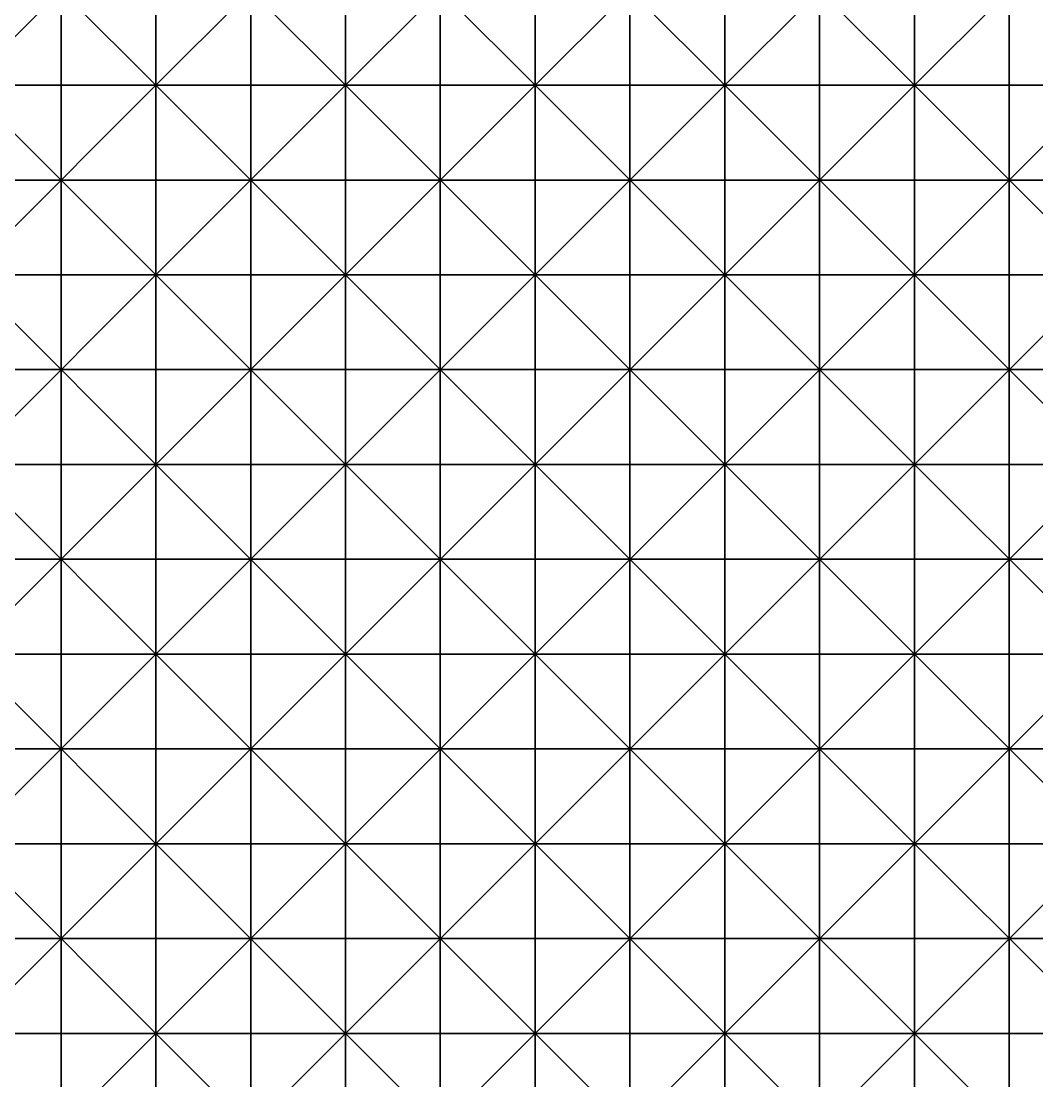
# Model space of a CAD drawing. Header units: millimetres. Extents: x 0 to 945, y 0 to 322.
# Drawn here: x 837.4 to 891, y 159.2 to 215 of the extents above; entities that cross this region are included whole.
import ezdxf

# ---------------------------------------------------------------- set-up
doc = ezdxf.new("R2010")
doc.units = ezdxf.units.MM

msp = doc.modelspace()

# ---------------------------------------------------------------- linework, layer by layer
for p, q in [((834.545, 221.656), (844.545, 211.656)), ((844.545, 221.656), (834.545, 211.656)), ((834.545, 221.656), (844.545, 211.656)), ((844.545, 221.656), (834.545, 211.656)), ((844.545, 221.656), (854.545, 211.656)), ((854.545, 221.656), (844.545, 211.656)), ((844.545, 221.656), (854.545, 211.656)), ((854.545, 221.656), (844.545, 211.656)), ((854.545, 221.656), (864.545, 211.656)), ((864.545, 221.656), (854.545, 211.656)), ((854.545, 221.656), (864.545, 211.656)), ((864.545, 221.656), (854.545, 211.656)), ((864.545, 221.656), (874.545, 211.656)), ((874.545, 221.656), (864.545, 211.656)), ((864.545, 221.656), (874.545, 211.656)), ((874.545, 221.656), (864.545, 211.656)), ((874.545, 221.656), (884.545, 211.656)), ((884.545, 221.656), (874.545, 211.656)), ((874.545, 221.656), (884.545, 211.656)), ((884.545, 221.656), (874.545, 211.656)), ((894.545, 221.656), (884.545, 211.656)), ((894.545, 221.656), (884.545, 211.656)), ((839.545, 216.656), (839.545, 211.656)), ((839.545, 211.656), (839.545, 216.656)), ((839.545, 216.656), (839.545, 211.656)), ((839.545, 211.656), (839.545, 216.656)), ((844.545, 211.656), (844.545, 216.656)), ((844.545, 211.656), (844.545, 216.656)), ((844.545, 216.656), (844.545, 211.656)), ((844.545, 216.656), (844.545, 211.656)), ((849.545, 216.656), (849.545, 211.656)), ((849.545, 211.656), (849.545, 216.656)), ((849.545, 216.656), (849.545, 211.656)), ((849.545, 211.656), (849.545, 216.656)), ((854.545, 211.656), (854.545, 216.656)), ((854.545, 211.656), (854.545, 216.656)), ((854.545, 216.656), (854.545, 211.656)), ((854.545, 216.656), (854.545, 211.656)), ((859.545, 216.656), (859.545, 211.656)), ((859.545, 211.656), (859.545, 216.656)), ((859.545, 216.656), (859.545, 211.656)), ((859.545, 211.656), (859.545, 216.656)), ((864.545, 211.656), (864.545, 216.656)), ((864.545, 211.656), (864.545, 216.656)), ((864.545, 216.656), (864.545, 211.656)), ((864.545, 216.656), (864.545, 211.656)), ((869.545, 216.656), (869.545, 211.656)), ((869.545, 211.656), (869.545, 216.656)), ((869.545, 216.656), (869.545, 211.656)), ((869.545, 211.656), (869.545, 216.656)), ((874.545, 211.656), (874.545, 216.656)), ((874.545, 211.656), (874.545, 216.656)), ((874.545, 216.656), (874.545, 211.656)), ((874.545, 216.656), (874.545, 211.656)), ((879.545, 216.656), (879.545, 211.656)), ((879.545, 211.656), (879.545, 216.656)), ((879.545, 216.656), (879.545, 211.656)), ((879.545, 211.656), (879.545, 216.656)), ((884.545, 211.656), (884.545, 216.656)), ((884.545, 211.656), (884.545, 216.656)), ((884.545, 216.656), (884.545, 211.656)), ((884.545, 216.656), (884.545, 211.656)), ((889.545, 216.656), (889.545, 211.656)), ((889.545, 211.656), (889.545, 216.656)), ((889.545, 216.656), (889.545, 211.656)), ((889.545, 211.656), (889.545, 216.656)), ((839.545, 211.656), (834.545, 211.656)), ((834.545, 211.656), (844.545, 201.656)), ((844.545, 211.656), (834.545, 201.656)), ((834.545, 211.656), (839.545, 211.656)), ((839.545, 211.656), (834.545, 211.656)), ((834.545, 211.656), (844.545, 201.656)), ((844.545, 211.656), (834.545, 201.656)), ((834.545, 211.656), (839.545, 211.656)), ((844.545, 211.656), (839.545, 211.656)), ((839.545, 211.656), (839.545, 206.656)), ((839.545, 206.656), (839.545, 211.656)), ((839.545, 211.656), (844.545, 211.656)), ((844.545, 211.656), (839.545, 211.656)), ((839.545, 211.656), (839.545, 206.656)), ((839.545, 206.656), (839.545, 211.656)), ((839.545, 211.656), (844.545, 211.656)), ((844.545, 206.656), (844.545, 211.656)), ((844.545, 206.656), (844.545, 211.656)), ((849.545, 211.656), (844.545, 211.656)), ((844.545, 211.656), (844.545, 206.656)), ((844.545, 211.656), (854.545, 201.656)), ((854.545, 211.656), (844.545, 201.656)), ((844.545, 211.656), (849.545, 211.656)), ((849.545, 211.656), (844.545, 211.656)), ((844.545, 211.656), (844.545, 206.656)), ((844.545, 211.656), (854.545, 201.656)), ((854.545, 211.656), (844.545, 201.656)), ((844.545, 211.656), (849.545, 211.656)), ((854.545, 211.656), (849.545, 211.656)), ((849.545, 211.656), (849.545, 206.656)), ((849.545, 206.656), (849.545, 211.656)), ((849.545, 211.656), (854.545, 211.656)), ((854.545, 211.656), (849.545, 211.656)), ((849.545, 211.656), (849.545, 206.656)), ((849.545, 206.656), (849.545, 211.656)), ((849.545, 211.656), (854.545, 211.656)), ((854.545, 206.656), (854.545, 211.656)), ((854.545, 206.656), (854.545, 211.656)), ((859.545, 211.656), (854.545, 211.656)), ((854.545, 211.656), (854.545, 206.656)), ((854.545, 211.656), (864.545, 201.656)), ((864.545, 211.656), (854.545, 201.656)), ((854.545, 211.656), (859.545, 211.656)), ((859.545, 211.656), (854.545, 211.656)), ((854.545, 211.656), (854.545, 206.656)), ((854.545, 211.656), (864.545, 201.656)), ((864.545, 211.656), (854.545, 201.656)), ((854.545, 211.656), (859.545, 211.656)), ((864.545, 211.656), (859.545, 211.656)), ((859.545, 211.656), (859.545, 206.656)), ((859.545, 206.656), (859.545, 211.656)), ((859.545, 211.656), (864.545, 211.656)), ((864.545, 211.656), (859.545, 211.656)), ((859.545, 211.656), (859.545, 206.656)), ((859.545, 206.656), (859.545, 211.656)), ((859.545, 211.656), (864.545, 211.656)), ((864.545, 206.656), (864.545, 211.656)), ((864.545, 206.656), (864.545, 211.656)), ((869.545, 211.656), (864.545, 211.656)), ((864.545, 211.656), (864.545, 206.656)), ((864.545, 211.656), (874.545, 201.656)), ((874.545, 211.656), (864.545, 201.656)), ((864.545, 211.656), (869.545, 211.656)), ((869.545, 211.656), (864.545, 211.656)), ((864.545, 211.656), (864.545, 206.656)), ((864.545, 211.656), (874.545, 201.656)), ((874.545, 211.656), (864.545, 201.656)), ((864.545, 211.656), (869.545, 211.656)), ((874.545, 211.656), (869.545, 211.656)), ((869.545, 211.656), (869.545, 206.656)), ((869.545, 206.656), (869.545, 211.656)), ((869.545, 211.656), (874.545, 211.656)), ((874.545, 211.656), (869.545, 211.656)), ((869.545, 211.656), (869.545, 206.656)), ((869.545, 206.656), (869.545, 211.656)), ((869.545, 211.656), (874.545, 211.656)), ((874.545, 206.656), (874.545, 211.656)), ((874.545, 206.656), (874.545, 211.656)), ((879.545, 211.656), (874.545, 211.656)), ((874.545, 211.656), (874.545, 206.656)), ((874.545, 211.656), (884.545, 201.656)), ((884.545, 211.656), (874.545, 201.656)), ((874.545, 211.656), (879.545, 211.656)), ((879.545, 211.656), (874.545, 211.656)), ((874.545, 211.656), (874.545, 206.656)), ((874.545, 211.656), (884.545, 201.656)), ((884.545, 211.656), (874.545, 201.656)), ((874.545, 211.656), (879.545, 211.656)), ((884.545, 211.656), (879.545, 211.656)), ((879.545, 211.656), (879.545, 206.656)), ((879.545, 206.656), (879.545, 211.656)), ((879.545, 211.656), (884.545, 211.656)), ((884.545, 211.656), (879.545, 211.656)), ((879.545, 211.656), (879.545, 206.656)), ((879.545, 206.656), (879.545, 211.656)), ((879.545, 211.656), (884.545, 211.656)), ((884.545, 206.656), (884.545, 211.656)), ((884.545, 206.656), (884.545, 211.656)), ((889.545, 211.656), (884.545, 211.656)), ((884.545, 211.656), (884.545, 206.656)), ((884.545, 211.656), (894.545, 201.656)), ((894.545, 211.656), (884.545, 201.656)), ((884.545, 211.656), (889.545, 211.656)), ((889.545, 211.656), (884.545, 211.656)), ((884.545, 211.656), (884.545, 206.656)), ((884.545, 211.656), (894.545, 201.656)), ((894.545, 211.656), (884.545, 201.656)), ((884.545, 211.656), (889.545, 211.656)), ((894.545, 211.656), (889.545, 211.656)), ((889.545, 211.656), (889.545, 206.656)), ((889.545, 206.656), (889.545, 211.656)), ((889.545, 211.656), (894.545, 211.656)), ((894.545, 211.656), (889.545, 211.656)), ((889.545, 211.656), (889.545, 206.656)), ((889.545, 206.656), (889.545, 211.656)), ((889.545, 211.656), (894.545, 211.656)), ((839.545, 206.656), (834.545, 206.656)), ((834.545, 206.656), (839.545, 206.656)), ((839.545, 206.656), (834.545, 206.656)), ((834.545, 206.656), (839.545, 206.656)), ((844.545, 206.656), (839.545, 206.656)), ((839.545, 206.656), (839.545, 201.656)), ((839.545, 206.656), (844.545, 206.656)), ((839.545, 201.656), (839.545, 206.656)), ((844.545, 206.656), (839.545, 206.656)), ((839.545, 206.656), (839.545, 201.656)), ((839.545, 206.656), (844.545, 206.656)), ((839.545, 201.656), (839.545, 206.656)), ((844.545, 201.656), (844.545, 206.656)), ((844.545, 201.656), (844.545, 206.656)), ((849.545, 206.656), (844.545, 206.656)), ((844.545, 206.656), (844.545, 201.656)), ((844.545, 206.656), (849.545, 206.656)), ((849.545, 206.656), (844.545, 206.656)), ((844.545, 206.656), (844.545, 201.656)), ((844.545, 206.656), (849.545, 206.656)), ((854.545, 206.656), (849.545, 206.656)), ((849.545, 206.656), (849.545, 201.656)), ((849.545, 206.656), (854.545, 206.656)), ((849.545, 201.656), (849.545, 206.656)), ((854.545, 206.656), (849.545, 206.656)), ((849.545, 206.656), (849.545, 201.656)), ((849.545, 206.656), (854.545, 206.656)), ((849.545, 201.656), (849.545, 206.656)), ((854.545, 201.656), (854.545, 206.656)), ((854.545, 201.656), (854.545, 206.656)), ((859.545, 206.656), (854.545, 206.656)), ((854.545, 206.656), (854.545, 201.656)), ((854.545, 206.656), (859.545, 206.656)), ((859.545, 206.656), (854.545, 206.656)), ((854.545, 206.656), (854.545, 201.656)), ((854.545, 206.656), (859.545, 206.656)), ((864.545, 206.656), (859.545, 206.656)), ((859.545, 206.656), (859.545, 201.656)), ((859.545, 206.656), (864.545, 206.656)), ((859.545, 201.656), (859.545, 206.656)), ((864.545, 206.656), (859.545, 206.656)), ((859.545, 206.656), (859.545, 201.656)), ((859.545, 206.656), (864.545, 206.656)), ((859.545, 201.656), (859.545, 206.656)), ((864.545, 201.656), (864.545, 206.656)), ((864.545, 201.656), (864.545, 206.656)), ((869.545, 206.656), (864.545, 206.656)), ((864.545, 206.656), (864.545, 201.656)), ((864.545, 206.656), (869.545, 206.656)), ((869.545, 206.656), (864.545, 206.656)), ((864.545, 206.656), (864.545, 201.656)), ((864.545, 206.656), (869.545, 206.656)), ((874.545, 206.656), (869.545, 206.656)), ((869.545, 206.656), (869.545, 201.656)), ((869.545, 206.656), (874.545, 206.656)), ((869.545, 201.656), (869.545, 206.656)), ((874.545, 206.656), (869.545, 206.656)), ((869.545, 206.656), (869.545, 201.656)), ((869.545, 206.656), (874.545, 206.656)), ((869.545, 201.656), (869.545, 206.656)), ((874.545, 201.656), (874.545, 206.656)), ((874.545, 201.656), (874.545, 206.656)), ((879.545, 206.656), (874.545, 206.656)), ((874.545, 206.656), (874.545, 201.656)), ((874.545, 206.656), (879.545, 206.656)), ((879.545, 206.656), (874.545, 206.656)), ((874.545, 206.656), (874.545, 201.656)), ((874.545, 206.656), (879.545, 206.656)), ((884.545, 206.656), (879.545, 206.656)), ((879.545, 206.656), (879.545, 201.656)), ((879.545, 206.656), (884.545, 206.656)), ((879.545, 201.656), (879.545, 206.656)), ((884.545, 206.656), (879.545, 206.656)), ((879.545, 206.656), (879.545, 201.656)), ((879.545, 206.656), (884.545, 206.656)), ((879.545, 201.656), (879.545, 206.656)), ((884.545, 201.656), (884.545, 206.656)), ((884.545, 201.656), (884.545, 206.656)), ((889.545, 206.656), (884.545, 206.656)), ((884.545, 206.656), (884.545, 201.656)), ((884.545, 206.656), (889.545, 206.656)), ((889.545, 206.656), (884.545, 206.656)), ((884.545, 206.656), (884.545, 201.656)), ((884.545, 206.656), (889.545, 206.656)), ((894.545, 206.656), (889.545, 206.656)), ((889.545, 206.656), (889.545, 201.656)), ((889.545, 206.656), (894.545, 206.656)), ((889.545, 201.656), (889.545, 206.656)), ((894.545, 206.656), (889.545, 206.656)), ((889.545, 206.656), (889.545, 201.656)), ((889.545, 206.656), (894.545, 206.656)), ((889.545, 201.656), (889.545, 206.656)), ((839.545, 201.656), (834.545, 201.656)), ((834.545, 201.656), (844.545, 191.656)), ((844.545, 201.656), (834.545, 191.656)), ((839.545, 201.656), (834.545, 201.656)), ((834.545, 201.656), (844.545, 191.656)), ((844.545, 201.656), (834.545, 191.656)), ((834.545, 201.656), (839.545, 201.656)), ((834.545, 201.656), (839.545, 201.656)), ((844.545, 201.656), (839.545, 201.656)), ((839.545, 201.656), (839.545, 196.656)), ((839.545, 196.656), (839.545, 201.656)), ((844.545, 201.656), (839.545, 201.656)), ((839.545, 201.656), (839.545, 196.656)), ((839.545, 196.656), (839.545, 201.656)), ((839.545, 201.656), (844.545, 201.656)), ((839.545, 201.656), (844.545, 201.656)), ((849.545, 201.656), (844.545, 201.656)), ((844.545, 201.656), (844.545, 196.656)), ((844.545, 201.656), (854.545, 191.656)), ((854.545, 201.656), (844.545, 191.656)), ((849.545, 201.656), (844.545, 201.656)), ((844.545, 201.656), (844.545, 196.656)), ((844.545, 201.656), (854.545, 191.656)), ((854.545, 201.656), (844.545, 191.656)), ((844.545, 196.656), (844.545, 201.656)), ((844.545, 196.656), (844.545, 201.656)), ((844.545, 201.656), (849.545, 201.656)), ((844.545, 201.656), (849.545, 201.656)), ((854.545, 201.656), (849.545, 201.656)), ((849.545, 201.656), (849.545, 196.656)), ((849.545, 196.656), (849.545, 201.656)), ((854.545, 201.656), (849.545, 201.656)), ((849.545, 201.656), (849.545, 196.656)), ((849.545, 196.656), (849.545, 201.656)), ((849.545, 201.656), (854.545, 201.656)), ((849.545, 201.656), (854.545, 201.656)), ((859.545, 201.656), (854.545, 201.656)), ((854.545, 201.656), (854.545, 196.656)), ((854.545, 201.656), (864.545, 191.656)), ((864.545, 201.656), (854.545, 191.656)), ((859.545, 201.656), (854.545, 201.656)), ((854.545, 201.656), (854.545, 196.656)), ((854.545, 201.656), (864.545, 191.656)), ((864.545, 201.656), (854.545, 191.656)), ((854.545, 196.656), (854.545, 201.656)), ((854.545, 196.656), (854.545, 201.656)), ((854.545, 201.656), (859.545, 201.656)), ((854.545, 201.656), (859.545, 201.656)), ((864.545, 201.656), (859.545, 201.656)), ((859.545, 201.656), (859.545, 196.656)), ((859.545, 196.656), (859.545, 201.656)), ((864.545, 201.656), (859.545, 201.656)), ((859.545, 201.656), (859.545, 196.656)), ((859.545, 196.656), (859.545, 201.656)), ((859.545, 201.656), (864.545, 201.656)), ((859.545, 201.656), (864.545, 201.656)), ((869.545, 201.656), (864.545, 201.656)), ((864.545, 201.656), (864.545, 196.656)), ((864.545, 201.656), (874.545, 191.656)), ((874.545, 201.656), (864.545, 191.656)), ((869.545, 201.656), (864.545, 201.656)), ((864.545, 201.656), (864.545, 196.656)), ((864.545, 201.656), (874.545, 191.656)), ((874.545, 201.656), (864.545, 191.656)), ((864.545, 196.656), (864.545, 201.656)), ((864.545, 196.656), (864.545, 201.656)), ((864.545, 201.656), (869.545, 201.656)), ((864.545, 201.656), (869.545, 201.656)), ((874.545, 201.656), (869.545, 201.656)), ((869.545, 201.656), (869.545, 196.656)), ((869.545, 196.656), (869.545, 201.656)), ((874.545, 201.656), (869.545, 201.656)), ((869.545, 201.656), (869.545, 196.656)), ((869.545, 196.656), (869.545, 201.656)), ((869.545, 201.656), (874.545, 201.656)), ((869.545, 201.656), (874.545, 201.656)), ((874.545, 196.656), (874.545, 201.656)), ((874.545, 196.656), (874.545, 201.656)), ((879.545, 201.656), (874.545, 201.656)), ((874.545, 201.656), (874.545, 196.656)), ((874.545, 201.656), (884.545, 191.656)), ((884.545, 201.656), (874.545, 191.656)), ((879.545, 201.656), (874.545, 201.656)), ((874.545, 201.656), (874.545, 196.656)), ((874.545, 201.656), (884.545, 191.656)), ((884.545, 201.656), (874.545, 191.656)), ((874.545, 201.656), (879.545, 201.656)), ((874.545, 201.656), (879.545, 201.656)), ((884.545, 201.656), (879.545, 201.656)), ((879.545, 201.656), (879.545, 196.656)), ((879.545, 196.656), (879.545, 201.656)), ((884.545, 201.656), (879.545, 201.656)), ((879.545, 201.656), (879.545, 196.656)), ((879.545, 196.656), (879.545, 201.656)), ((879.545, 201.656), (884.545, 201.656)), ((879.545, 201.656), (884.545, 201.656)), ((889.545, 201.656), (884.545, 201.656)), ((884.545, 201.656), (884.545, 196.656)), ((884.545, 201.656), (894.545, 191.656)), ((894.545, 201.656), (884.545, 191.656)), ((889.545, 201.656), (884.545, 201.656)), ((884.545, 201.656), (884.545, 196.656)), ((884.545, 201.656), (894.545, 191.656)), ((894.545, 201.656), (884.545, 191.656)), ((884.545, 196.656), (884.545, 201.656)), ((884.545, 196.656), (884.545, 201.656)), ((884.545, 201.656), (889.545, 201.656)), ((884.545, 201.656), (889.545, 201.656)), ((894.545, 201.656), (889.545, 201.656)), ((889.545, 201.656), (889.545, 196.656)), ((889.545, 196.656), (889.545, 201.656)), ((894.545, 201.656), (889.545, 201.656)), ((889.545, 201.656), (889.545, 196.656)), ((889.545, 196.656), (889.545, 201.656)), ((889.545, 201.656), (894.545, 201.656)), ((889.545, 201.656), (894.545, 201.656)), ((839.545, 196.656), (834.545, 196.656)), ((834.545, 196.656), (839.545, 196.656)), ((839.545, 196.656), (834.545, 196.656)), ((834.545, 196.656), (839.545, 196.656)), ((844.545, 196.656), (839.545, 196.656)), ((839.545, 196.656), (839.545, 191.656)), ((839.545, 196.656), (844.545, 196.656)), ((839.545, 191.656), (839.545, 196.656)), ((844.545, 196.656), (839.545, 196.656)), ((839.545, 196.656), (839.545, 191.656)), ((839.545, 196.656), (844.545, 196.656)), ((839.545, 191.656), (839.545, 196.656)), ((849.545, 196.656), (844.545, 196.656)), ((844.545, 196.656), (844.545, 191.656)), ((844.545, 196.656), (849.545, 196.656)), ((849.545, 196.656), (844.545, 196.656)), ((844.545, 196.656), (844.545, 191.656)), ((844.545, 196.656), (849.545, 196.656)), ((844.545, 191.656), (844.545, 196.656)), ((844.545, 191.656), (844.545, 196.656)), ((854.545, 196.656), (849.545, 196.656)), ((849.545, 196.656), (849.545, 191.656)), ((849.545, 196.656), (854.545, 196.656)), ((849.545, 191.656), (849.545, 196.656)), ((854.545, 196.656), (849.545, 196.656)), ((849.545, 196.656), (849.545, 191.656)), ((849.545, 196.656), (854.545, 196.656)), ((849.545, 191.656), (849.545, 196.656)), ((859.545, 196.656), (854.545, 196.656)), ((854.545, 196.656), (854.545, 191.656)), ((854.545, 196.656), (859.545, 196.656)), ((859.545, 196.656), (854.545, 196.656)), ((854.545, 196.656), (854.545, 191.656)), ((854.545, 196.656), (859.545, 196.656)), ((854.545, 191.656), (854.545, 196.656)), ((854.545, 191.656), (854.545, 196.656)), ((864.545, 196.656), (859.545, 196.656)), ((859.545, 196.656), (859.545, 191.656)), ((859.545, 196.656), (864.545, 196.656)), ((859.545, 191.656), (859.545, 196.656)), ((864.545, 196.656), (859.545, 196.656)), ((859.545, 196.656), (859.545, 191.656)), ((859.545, 196.656), (864.545, 196.656)), ((859.545, 191.656), (859.545, 196.656)), ((869.545, 196.656), (864.545, 196.656)), ((864.545, 196.656), (864.545, 191.656)), ((864.545, 196.656), (869.545, 196.656)), ((869.545, 196.656), (864.545, 196.656)), ((864.545, 196.656), (864.545, 191.656)), ((864.545, 196.656), (869.545, 196.656)), ((864.545, 191.656), (864.545, 196.656)), ((864.545, 191.656), (864.545, 196.656)), ((874.545, 196.656), (869.545, 196.656)), ((869.545, 196.656), (869.545, 191.656)), ((869.545, 196.656), (874.545, 196.656)), ((869.545, 191.656), (869.545, 196.656)), ((874.545, 196.656), (869.545, 196.656)), ((869.545, 196.656), (869.545, 191.656)), ((869.545, 196.656), (874.545, 196.656)), ((869.545, 191.656), (869.545, 196.656)), ((874.545, 191.656), (874.545, 196.656)), ((874.545, 191.656), (874.545, 196.656)), ((879.545, 196.656), (874.545, 196.656)), ((874.545, 196.656), (874.545, 191.656)), ((874.545, 196.656), (879.545, 196.656)), ((879.545, 196.656), (874.545, 196.656)), ((874.545, 196.656), (874.545, 191.656)), ((874.545, 196.656), (879.545, 196.656)), ((884.545, 196.656), (879.545, 196.656)), ((879.545, 196.656), (879.545, 191.656)), ((879.545, 196.656), (884.545, 196.656)), ((879.545, 191.656), (879.545, 196.656)), ((884.545, 196.656), (879.545, 196.656)), ((879.545, 196.656), (879.545, 191.656)), ((879.545, 196.656), (884.545, 196.656)), ((879.545, 191.656), (879.545, 196.656)), ((889.545, 196.656), (884.545, 196.656)), ((884.545, 196.656), (884.545, 191.656)), ((884.545, 196.656), (889.545, 196.656)), ((889.545, 196.656), (884.545, 196.656)), ((884.545, 196.656), (884.545, 191.656)), ((884.545, 196.656), (889.545, 196.656)), ((884.545, 191.656), (884.545, 196.656)), ((884.545, 191.656), (884.545, 196.656)), ((894.545, 196.656), (889.545, 196.656)), ((889.545, 196.656), (889.545, 191.656)), ((889.545, 196.656), (894.545, 196.656)), ((889.545, 191.656), (889.545, 196.656)), ((894.545, 196.656), (889.545, 196.656)), ((889.545, 196.656), (889.545, 191.656)), ((889.545, 196.656), (894.545, 196.656)), ((889.545, 191.656), (889.545, 196.656)), ((839.545, 191.656), (834.545, 191.656)), ((834.545, 191.656), (844.545, 181.656)), ((844.545, 191.656), (834.545, 181.656)), ((834.545, 191.656), (839.545, 191.656)), ((839.545, 191.656), (834.545, 191.656)), ((834.545, 191.656), (844.545, 181.656)), ((844.545, 191.656), (834.545, 181.656)), ((834.545, 191.656), (839.545, 191.656)), ((844.545, 191.656), (839.545, 191.656)), ((839.545, 191.656), (839.545, 186.656)), ((839.545, 186.656), (839.545, 191.656)), ((839.545, 191.656), (844.545, 191.656)), ((844.545, 191.656), (839.545, 191.656)), ((839.545, 191.656), (839.545, 186.656)), ((839.545, 186.656), (839.545, 191.656)), ((839.545, 191.656), (844.545, 191.656)), ((849.545, 191.656), (844.545, 191.656)), ((844.545, 191.656), (844.545, 186.656)), ((844.545, 191.656), (854.545, 181.656)), ((854.545, 191.656), (844.545, 181.656)), ((844.545, 191.656), (849.545, 191.656)), ((849.545, 191.656), (844.545, 191.656)), ((844.545, 191.656), (844.545, 186.656)), ((844.545, 191.656), (854.545, 181.656)), ((854.545, 191.656), (844.545, 181.656)), ((844.545, 191.656), (849.545, 191.656)), ((844.545, 186.656), (844.545, 191.656)), ((844.545, 186.656), (844.545, 191.656)), ((854.545, 191.656), (849.545, 191.656)), ((849.545, 191.656), (849.545, 186.656)), ((849.545, 186.656), (849.545, 191.656)), ((849.545, 191.656), (854.545, 191.656)), ((854.545, 191.656), (849.545, 191.656)), ((849.545, 191.656), (849.545, 186.656)), ((849.545, 186.656), (849.545, 191.656)), ((849.545, 191.656), (854.545, 191.656)), ((859.545, 191.656), (854.545, 191.656)), ((854.545, 191.656), (854.545, 186.656)), ((854.545, 191.656), (864.545, 181.656)), ((864.545, 191.656), (854.545, 181.656)), ((854.545, 191.656), (859.545, 191.656)), ((859.545, 191.656), (854.545, 191.656)), ((854.545, 191.656), (854.545, 186.656)), ((854.545, 191.656), (864.545, 181.656)), ((864.545, 191.656), (854.545, 181.656)), ((854.545, 191.656), (859.545, 191.656)), ((854.545, 186.656), (854.545, 191.656)), ((854.545, 186.656), (854.545, 191.656)), ((864.545, 191.656), (859.545, 191.656)), ((859.545, 191.656), (859.545, 186.656)), ((859.545, 186.656), (859.545, 191.656)), ((859.545, 191.656), (864.545, 191.656)), ((864.545, 191.656), (859.545, 191.656)), ((859.545, 191.656), (859.545, 186.656)), ((859.545, 186.656), (859.545, 191.656)), ((859.545, 191.656), (864.545, 191.656)), ((869.545, 191.656), (864.545, 191.656)), ((864.545, 191.656), (864.545, 186.656)), ((864.545, 191.656), (874.545, 181.656)), ((874.545, 191.656), (864.545, 181.656)), ((864.545, 191.656), (869.545, 191.656)), ((869.545, 191.656), (864.545, 191.656)), ((864.545, 191.656), (864.545, 186.656)), ((864.545, 191.656), (874.545, 181.656)), ((874.545, 191.656), (864.545, 181.656)), ((864.545, 191.656), (869.545, 191.656)), ((864.545, 186.656), (864.545, 191.656)), ((864.545, 186.656), (864.545, 191.656)), ((874.545, 191.656), (869.545, 191.656)), ((869.545, 191.656), (869.545, 186.656)), ((869.545, 186.656), (869.545, 191.656)), ((869.545, 191.656), (874.545, 191.656)), ((874.545, 191.656), (869.545, 191.656)), ((869.545, 191.656), (869.545, 186.656)), ((869.545, 186.656), (869.545, 191.656)), ((869.545, 191.656), (874.545, 191.656)), ((874.545, 186.656), (874.545, 191.656)), ((874.545, 186.656), (874.545, 191.656)), ((879.545, 191.656), (874.545, 191.656)), ((874.545, 191.656), (874.545, 186.656)), ((874.545, 191.656), (884.545, 181.656)), ((884.545, 191.656), (874.545, 181.656)), ((874.545, 191.656), (879.545, 191.656)), ((879.545, 191.656), (874.545, 191.656)), ((874.545, 191.656), (874.545, 186.656)), ((874.545, 191.656), (884.545, 181.656)), ((884.545, 191.656), (874.545, 181.656)), ((874.545, 191.656), (879.545, 191.656)), ((884.545, 191.656), (879.545, 191.656)), ((879.545, 191.656), (879.545, 186.656)), ((879.545, 186.656), (879.545, 191.656)), ((879.545, 191.656), (884.545, 191.656)), ((884.545, 191.656), (879.545, 191.656)), ((879.545, 191.656), (879.545, 186.656)), ((879.545, 186.656), (879.545, 191.656)), ((879.545, 191.656), (884.545, 191.656)), ((889.545, 191.656), (884.545, 191.656)), ((884.545, 191.656), (884.545, 186.656)), ((884.545, 191.656), (894.545, 181.656)), ((894.545, 191.656), (884.545, 181.656)), ((884.545, 191.656), (889.545, 191.656)), ((889.545, 191.656), (884.545, 191.656)), ((884.545, 191.656), (884.545, 186.656)), ((884.545, 191.656), (894.545, 181.656)), ((894.545, 191.656), (884.545, 181.656)), ((884.545, 191.656), (889.545, 191.656)), ((884.545, 186.656), (884.545, 191.656)), ((884.545, 186.656), (884.545, 191.656)), ((894.545, 191.656), (889.545, 191.656)), ((889.545, 191.656), (889.545, 186.656)), ((889.545, 186.656), (889.545, 191.656)), ((889.545, 191.656), (894.545, 191.656)), ((894.545, 191.656), (889.545, 191.656)), ((889.545, 191.656), (889.545, 186.656)), ((889.545, 186.656), (889.545, 191.656)), ((889.545, 191.656), (894.545, 191.656)), ((839.545, 186.656), (834.545, 186.656)), ((834.545, 186.656), (839.545, 186.656)), ((839.545, 186.656), (834.545, 186.656)), ((834.545, 186.656), (839.545, 186.656)), ((844.545, 186.656), (839.545, 186.656)), ((839.545, 186.656), (839.545, 181.656)), ((839.545, 186.656), (844.545, 186.656)), ((839.545, 181.656), (839.545, 186.656)), ((844.545, 186.656), (839.545, 186.656)), ((839.545, 186.656), (839.545, 181.656)), ((839.545, 186.656), (844.545, 186.656)), ((839.545, 181.656), (839.545, 186.656)), ((849.545, 186.656), (844.545, 186.656)), ((844.545, 186.656), (844.545, 181.656)), ((844.545, 186.656), (849.545, 186.656)), ((849.545, 186.656), (844.545, 186.656)), ((844.545, 186.656), (844.545, 181.656)), ((844.545, 186.656), (849.545, 186.656)), ((844.545, 181.656), (844.545, 186.656)), ((844.545, 181.656), (844.545, 186.656)), ((854.545, 186.656), (849.545, 186.656)), ((849.545, 186.656), (849.545, 181.656)), ((849.545, 186.656), (854.545, 186.656)), ((849.545, 181.656), (849.545, 186.656)), ((854.545, 186.656), (849.545, 186.656)), ((849.545, 186.656), (849.545, 181.656)), ((849.545, 186.656), (854.545, 186.656)), ((849.545, 181.656), (849.545, 186.656)), ((859.545, 186.656), (854.545, 186.656)), ((854.545, 186.656), (854.545, 181.656)), ((854.545, 186.656), (859.545, 186.656)), ((859.545, 186.656), (854.545, 186.656)), ((854.545, 186.656), (854.545, 181.656)), ((854.545, 186.656), (859.545, 186.656)), ((854.545, 181.656), (854.545, 186.656)), ((854.545, 181.656), (854.545, 186.656)), ((864.545, 186.656), (859.545, 186.656)), ((859.545, 186.656), (859.545, 181.656)), ((859.545, 186.656), (864.545, 186.656)), ((859.545, 181.656), (859.545, 186.656)), ((864.545, 186.656), (859.545, 186.656)), ((859.545, 186.656), (859.545, 181.656)), ((859.545, 186.656), (864.545, 186.656)), ((859.545, 181.656), (859.545, 186.656)), ((869.545, 186.656), (864.545, 186.656)), ((864.545, 186.656), (864.545, 181.656)), ((864.545, 186.656), (869.545, 186.656)), ((869.545, 186.656), (864.545, 186.656)), ((864.545, 186.656), (864.545, 181.656)), ((864.545, 186.656), (869.545, 186.656)), ((864.545, 181.656), (864.545, 186.656)), ((864.545, 181.656), (864.545, 186.656)), ((874.545, 186.656), (869.545, 186.656)), ((869.545, 186.656), (869.545, 181.656)), ((869.545, 186.656), (874.545, 186.656)), ((869.545, 181.656), (869.545, 186.656)), ((874.545, 186.656), (869.545, 186.656)), ((869.545, 186.656), (869.545, 181.656)), ((869.545, 186.656), (874.545, 186.656)), ((869.545, 181.656), (869.545, 186.656)), ((874.545, 181.656), (874.545, 186.656)), ((874.545, 181.656), (874.545, 186.656)), ((879.545, 186.656), (874.545, 186.656)), ((874.545, 186.656), (874.545, 181.656)), ((874.545, 186.656), (879.545, 186.656)), ((879.545, 186.656), (874.545, 186.656)), ((874.545, 186.656), (874.545, 181.656)), ((874.545, 186.656), (879.545, 186.656)), ((884.545, 186.656), (879.545, 186.656)), ((879.545, 186.656), (879.545, 181.656)), ((879.545, 186.656), (884.545, 186.656)), ((879.545, 181.656), (879.545, 186.656)), ((884.545, 186.656), (879.545, 186.656)), ((879.545, 186.656), (879.545, 181.656)), ((879.545, 186.656), (884.545, 186.656)), ((879.545, 181.656), (879.545, 186.656)), ((889.545, 186.656), (884.545, 186.656)), ((884.545, 186.656), (884.545, 181.656)), ((884.545, 186.656), (889.545, 186.656)), ((889.545, 186.656), (884.545, 186.656)), ((884.545, 186.656), (884.545, 181.656)), ((884.545, 186.656), (889.545, 186.656)), ((884.545, 181.656), (884.545, 186.656)), ((884.545, 181.656), (884.545, 186.656)), ((894.545, 186.656), (889.545, 186.656)), ((889.545, 186.656), (889.545, 181.656)), ((889.545, 186.656), (894.545, 186.656)), ((889.545, 181.656), (889.545, 186.656)), ((894.545, 186.656), (889.545, 186.656)), ((889.545, 186.656), (889.545, 181.656)), ((889.545, 186.656), (894.545, 186.656)), ((889.545, 181.656), (889.545, 186.656)), ((839.545, 181.656), (834.545, 181.656)), ((834.545, 181.656), (844.545, 171.656)), ((844.545, 181.656), (834.545, 171.656)), ((834.545, 181.656), (839.545, 181.656)), ((839.545, 181.656), (834.545, 181.656)), ((834.545, 181.656), (844.545, 171.656)), ((844.545, 181.656), (834.545, 171.656)), ((834.545, 181.656), (839.545, 181.656)), ((844.545, 181.656), (839.545, 181.656)), ((839.545, 181.656), (839.545, 176.656)), ((839.545, 176.656), (839.545, 181.656)), ((839.545, 181.656), (844.545, 181.656)), ((844.545, 181.656), (839.545, 181.656)), ((839.545, 181.656), (839.545, 176.656)), ((839.545, 176.656), (839.545, 181.656)), ((839.545, 181.656), (844.545, 181.656)), ((849.545, 181.656), (844.545, 181.656)), ((844.545, 181.656), (844.545, 176.656)), ((844.545, 181.656), (854.545, 171.656)), ((854.545, 181.656), (844.545, 171.656)), ((844.545, 181.656), (849.545, 181.656)), ((849.545, 181.656), (844.545, 181.656)), ((844.545, 181.656), (844.545, 176.656)), ((844.545, 181.656), (854.545, 171.656)), ((854.545, 181.656), (844.545, 171.656)), ((844.545, 181.656), (849.545, 181.656)), ((844.545, 176.656), (844.545, 181.656)), ((844.545, 176.656), (844.545, 181.656)), ((854.545, 181.656), (849.545, 181.656)), ((849.545, 181.656), (849.545, 176.656)), ((849.545, 176.656), (849.545, 181.656)), ((849.545, 181.656), (854.545, 181.656)), ((854.545, 181.656), (849.545, 181.656)), ((849.545, 181.656), (849.545, 176.656)), ((849.545, 176.656), (849.545, 181.656)), ((849.545, 181.656), (854.545, 181.656)), ((859.545, 181.656), (854.545, 181.656)), ((854.545, 181.656), (854.545, 176.656)), ((854.545, 181.656), (864.545, 171.656)), ((864.545, 181.656), (854.545, 171.656)), ((854.545, 181.656), (859.545, 181.656)), ((859.545, 181.656), (854.545, 181.656)), ((854.545, 181.656), (854.545, 176.656)), ((854.545, 181.656), (864.545, 171.656)), ((864.545, 181.656), (854.545, 171.656)), ((854.545, 181.656), (859.545, 181.656)), ((854.545, 176.656), (854.545, 181.656)), ((854.545, 176.656), (854.545, 181.656)), ((864.545, 181.656), (859.545, 181.656)), ((859.545, 181.656), (859.545, 176.656)), ((859.545, 176.656), (859.545, 181.656)), ((859.545, 181.656), (864.545, 181.656)), ((864.545, 181.656), (859.545, 181.656)), ((859.545, 181.656), (859.545, 176.656)), ((859.545, 176.656), (859.545, 181.656)), ((859.545, 181.656), (864.545, 181.656)), ((869.545, 181.656), (864.545, 181.656)), ((864.545, 181.656), (864.545, 176.656)), ((864.545, 181.656), (874.545, 171.656)), ((874.545, 181.656), (864.545, 171.656)), ((864.545, 181.656), (869.545, 181.656)), ((869.545, 181.656), (864.545, 181.656)), ((864.545, 181.656), (864.545, 176.656)), ((864.545, 181.656), (874.545, 171.656)), ((874.545, 181.656), (864.545, 171.656)), ((864.545, 181.656), (869.545, 181.656)), ((864.545, 176.656), (864.545, 181.656)), ((864.545, 176.656), (864.545, 181.656)), ((874.545, 181.656), (869.545, 181.656)), ((869.545, 181.656), (869.545, 176.656)), ((869.545, 176.656), (869.545, 181.656)), ((869.545, 181.656), (874.545, 181.656)), ((874.545, 181.656), (869.545, 181.656)), ((869.545, 181.656), (869.545, 176.656)), ((869.545, 176.656), (869.545, 181.656)), ((869.545, 181.656), (874.545, 181.656)), ((874.545, 176.656), (874.545, 181.656)), ((874.545, 176.656), (874.545, 181.656)), ((879.545, 181.656), (874.545, 181.656)), ((874.545, 181.656), (874.545, 176.656)), ((874.545, 181.656), (884.545, 171.656)), ((884.545, 181.656), (874.545, 171.656)), ((874.545, 181.656), (879.545, 181.656)), ((879.545, 181.656), (874.545, 181.656)), ((874.545, 181.656), (874.545, 176.656)), ((874.545, 181.656), (884.545, 171.656)), ((884.545, 181.656), (874.545, 171.656)), ((874.545, 181.656), (879.545, 181.656)), ((884.545, 181.656), (879.545, 181.656)), ((879.545, 181.656), (879.545, 176.656)), ((879.545, 176.656), (879.545, 181.656)), ((879.545, 181.656), (884.545, 181.656)), ((884.545, 181.656), (879.545, 181.656)), ((879.545, 181.656), (879.545, 176.656)), ((879.545, 176.656), (879.545, 181.656)), ((879.545, 181.656), (884.545, 181.656)), ((889.545, 181.656), (884.545, 181.656)), ((884.545, 181.656), (884.545, 176.656)), ((884.545, 181.656), (894.545, 171.656)), ((894.545, 181.656), (884.545, 171.656)), ((884.545, 181.656), (889.545, 181.656)), ((889.545, 181.656), (884.545, 181.656)), ((884.545, 181.656), (884.545, 176.656)), ((884.545, 181.656), (894.545, 171.656)), ((894.545, 181.656), (884.545, 171.656)), ((884.545, 181.656), (889.545, 181.656)), ((884.545, 176.656), (884.545, 181.656)), ((884.545, 176.656), (884.545, 181.656)), ((894.545, 181.656), (889.545, 181.656)), ((889.545, 181.656), (889.545, 176.656)), ((889.545, 176.656), (889.545, 181.656)), ((889.545, 181.656), (894.545, 181.656)), ((894.545, 181.656), (889.545, 181.656)), ((889.545, 181.656), (889.545, 176.656)), ((889.545, 176.656), (889.545, 181.656)), ((889.545, 181.656), (894.545, 181.656)), ((839.545, 176.656), (834.545, 176.656)), ((834.545, 176.656), (839.545, 176.656)), ((839.545, 176.656), (834.545, 176.656)), ((834.545, 176.656), (839.545, 176.656)), ((844.545, 176.656), (839.545, 176.656)), ((839.545, 176.656), (839.545, 171.656)), ((839.545, 176.656), (844.545, 176.656)), ((839.545, 171.656), (839.545, 176.656)), ((844.545, 176.656), (839.545, 176.656)), ((839.545, 176.656), (839.545, 171.656)), ((839.545, 176.656), (844.545, 176.656)), ((839.545, 171.656), (839.545, 176.656)), ((849.545, 176.656), (844.545, 176.656)), ((844.545, 176.656), (844.545, 171.656)), ((844.545, 176.656), (849.545, 176.656)), ((849.545, 176.656), (844.545, 176.656)), ((844.545, 176.656), (844.545, 171.656)), ((844.545, 176.656), (849.545, 176.656)), ((844.545, 171.656), (844.545, 176.656)), ((844.545, 171.656), (844.545, 176.656)), ((854.545, 176.656), (849.545, 176.656)), ((849.545, 176.656), (849.545, 171.656)), ((849.545, 176.656), (854.545, 176.656)), ((849.545, 171.656), (849.545, 176.656)), ((854.545, 176.656), (849.545, 176.656)), ((849.545, 176.656), (849.545, 171.656)), ((849.545, 176.656), (854.545, 176.656)), ((849.545, 171.656), (849.545, 176.656)), ((859.545, 176.656), (854.545, 176.656)), ((854.545, 176.656), (854.545, 171.656)), ((854.545, 176.656), (859.545, 176.656)), ((859.545, 176.656), (854.545, 176.656)), ((854.545, 176.656), (854.545, 171.656)), ((854.545, 176.656), (859.545, 176.656)), ((854.545, 171.656), (854.545, 176.656)), ((854.545, 171.656), (854.545, 176.656)), ((864.545, 176.656), (859.545, 176.656)), ((859.545, 176.656), (859.545, 171.656)), ((859.545, 176.656), (864.545, 176.656)), ((859.545, 171.656), (859.545, 176.656)), ((864.545, 176.656), (859.545, 176.656)), ((859.545, 176.656), (859.545, 171.656)), ((859.545, 176.656), (864.545, 176.656)), ((859.545, 171.656), (859.545, 176.656)), ((869.545, 176.656), (864.545, 176.656)), ((864.545, 176.656), (864.545, 171.656)), ((864.545, 176.656), (869.545, 176.656)), ((869.545, 176.656), (864.545, 176.656)), ((864.545, 176.656), (864.545, 171.656)), ((864.545, 176.656), (869.545, 176.656)), ((864.545, 171.656), (864.545, 176.656)), ((864.545, 171.656), (864.545, 176.656)), ((874.545, 176.656), (869.545, 176.656)), ((869.545, 176.656), (869.545, 171.656)), ((869.545, 176.656), (874.545, 176.656)), ((869.545, 171.656), (869.545, 176.656)), ((874.545, 176.656), (869.545, 176.656)), ((869.545, 176.656), (869.545, 171.656)), ((869.545, 176.656), (874.545, 176.656)), ((869.545, 171.656), (869.545, 176.656)), ((874.545, 171.656), (874.545, 176.656)), ((874.545, 171.656), (874.545, 176.656)), ((879.545, 176.656), (874.545, 176.656)), ((874.545, 176.656), (874.545, 171.656)), ((874.545, 176.656), (879.545, 176.656)), ((879.545, 176.656), (874.545, 176.656)), ((874.545, 176.656), (874.545, 171.656)), ((874.545, 176.656), (879.545, 176.656)), ((884.545, 176.656), (879.545, 176.656)), ((879.545, 176.656), (879.545, 171.656)), ((879.545, 176.656), (884.545, 176.656)), ((879.545, 171.656), (879.545, 176.656)), ((884.545, 176.656), (879.545, 176.656)), ((879.545, 176.656), (879.545, 171.656)), ((879.545, 176.656), (884.545, 176.656)), ((879.545, 171.656), (879.545, 176.656)), ((889.545, 176.656), (884.545, 176.656)), ((884.545, 176.656), (884.545, 171.656)), ((884.545, 176.656), (889.545, 176.656)), ((889.545, 176.656), (884.545, 176.656)), ((884.545, 176.656), (884.545, 171.656)), ((884.545, 176.656), (889.545, 176.656)), ((884.545, 171.656), (884.545, 176.656)), ((884.545, 171.656), (884.545, 176.656)), ((894.545, 176.656), (889.545, 176.656)), ((889.545, 176.656), (889.545, 171.656)), ((889.545, 176.656), (894.545, 176.656)), ((889.545, 171.656), (889.545, 176.656)), ((894.545, 176.656), (889.545, 176.656)), ((889.545, 176.656), (889.545, 171.656)), ((889.545, 176.656), (894.545, 176.656)), ((889.545, 171.656), (889.545, 176.656)), ((839.545, 171.656), (834.545, 171.656)), ((834.545, 171.656), (844.545, 161.656)), ((844.545, 171.656), (834.545, 161.656)), ((834.545, 171.656), (839.545, 171.656)), ((839.545, 171.656), (834.545, 171.656)), ((834.545, 171.656), (844.545, 161.656)), ((844.545, 171.656), (834.545, 161.656)), ((834.545, 171.656), (839.545, 171.656)), ((844.545, 171.656), (839.545, 171.656)), ((839.545, 171.656), (839.545, 166.656)), ((839.545, 166.656), (839.545, 171.656)), ((839.545, 171.656), (844.545, 171.656)), ((844.545, 171.656), (839.545, 171.656)), ((839.545, 171.656), (839.545, 166.656)), ((839.545, 166.656), (839.545, 171.656)), ((839.545, 171.656), (844.545, 171.656)), ((849.545, 171.656), (844.545, 171.656)), ((844.545, 171.656), (844.545, 166.656)), ((844.545, 171.656), (854.545, 161.656)), ((854.545, 171.656), (844.545, 161.656)), ((844.545, 171.656), (849.545, 171.656)), ((849.545, 171.656), (844.545, 171.656)), ((844.545, 171.656), (844.545, 166.656)), ((844.545, 171.656), (854.545, 161.656)), ((854.545, 171.656), (844.545, 161.656)), ((844.545, 171.656), (849.545, 171.656)), ((844.545, 166.656), (844.545, 171.656)), ((844.545, 166.656), (844.545, 171.656)), ((854.545, 171.656), (849.545, 171.656)), ((849.545, 171.656), (849.545, 166.656)), ((849.545, 166.656), (849.545, 171.656)), ((849.545, 171.656), (854.545, 171.656)), ((854.545, 171.656), (849.545, 171.656)), ((849.545, 171.656), (849.545, 166.656)), ((849.545, 166.656), (849.545, 171.656)), ((849.545, 171.656), (854.545, 171.656)), ((859.545, 171.656), (854.545, 171.656)), ((854.545, 171.656), (854.545, 166.656)), ((854.545, 171.656), (864.545, 161.656)), ((864.545, 171.656), (854.545, 161.656)), ((854.545, 171.656), (859.545, 171.656)), ((859.545, 171.656), (854.545, 171.656)), ((854.545, 171.656), (854.545, 166.656)), ((854.545, 171.656), (864.545, 161.656)), ((864.545, 171.656), (854.545, 161.656)), ((854.545, 171.656), (859.545, 171.656)), ((854.545, 166.656), (854.545, 171.656)), ((854.545, 166.656), (854.545, 171.656)), ((864.545, 171.656), (859.545, 171.656)), ((859.545, 171.656), (859.545, 166.656)), ((859.545, 166.656), (859.545, 171.656)), ((859.545, 171.656), (864.545, 171.656)), ((864.545, 171.656), (859.545, 171.656)), ((859.545, 171.656), (859.545, 166.656)), ((859.545, 166.656), (859.545, 171.656)), ((859.545, 171.656), (864.545, 171.656)), ((869.545, 171.656), (864.545, 171.656)), ((864.545, 171.656), (864.545, 166.656)), ((864.545, 171.656), (874.545, 161.656)), ((874.545, 171.656), (864.545, 161.656)), ((864.545, 171.656), (869.545, 171.656)), ((869.545, 171.656), (864.545, 171.656)), ((864.545, 171.656), (864.545, 166.656)), ((864.545, 171.656), (874.545, 161.656)), ((874.545, 171.656), (864.545, 161.656)), ((864.545, 171.656), (869.545, 171.656)), ((864.545, 166.656), (864.545, 171.656)), ((864.545, 166.656), (864.545, 171.656)), ((874.545, 171.656), (869.545, 171.656)), ((869.545, 171.656), (869.545, 166.656)), ((869.545, 166.656), (869.545, 171.656)), ((869.545, 171.656), (874.545, 171.656)), ((874.545, 171.656), (869.545, 171.656)), ((869.545, 171.656), (869.545, 166.656)), ((869.545, 166.656), (869.545, 171.656)), ((869.545, 171.656), (874.545, 171.656)), ((874.545, 166.656), (874.545, 171.656)), ((874.545, 166.656), (874.545, 171.656)), ((879.545, 171.656), (874.545, 171.656)), ((874.545, 171.656), (874.545, 166.656)), ((874.545, 171.656), (884.545, 161.656)), ((884.545, 171.656), (874.545, 161.656)), ((874.545, 171.656), (879.545, 171.656)), ((879.545, 171.656), (874.545, 171.656)), ((874.545, 171.656), (874.545, 166.656)), ((874.545, 171.656), (884.545, 161.656)), ((884.545, 171.656), (874.545, 161.656)), ((874.545, 171.656), (879.545, 171.656)), ((884.545, 171.656), (879.545, 171.656)), ((879.545, 171.656), (879.545, 166.656)), ((879.545, 166.656), (879.545, 171.656)), ((879.545, 171.656), (884.545, 171.656)), ((884.545, 171.656), (879.545, 171.656)), ((879.545, 171.656), (879.545, 166.656)), ((879.545, 166.656), (879.545, 171.656)), ((879.545, 171.656), (884.545, 171.656)), ((889.545, 171.656), (884.545, 171.656)), ((884.545, 171.656), (884.545, 166.656)), ((884.545, 171.656), (894.545, 161.656)), ((894.545, 171.656), (884.545, 161.656)), ((884.545, 171.656), (889.545, 171.656)), ((889.545, 171.656), (884.545, 171.656)), ((884.545, 171.656), (884.545, 166.656)), ((884.545, 171.656), (894.545, 161.656)), ((894.545, 171.656), (884.545, 161.656)), ((884.545, 171.656), (889.545, 171.656)), ((884.545, 166.656), (884.545, 171.656)), ((884.545, 166.656), (884.545, 171.656)), ((894.545, 171.656), (889.545, 171.656)), ((889.545, 171.656), (889.545, 166.656)), ((889.545, 166.656), (889.545, 171.656)), ((889.545, 171.656), (894.545, 171.656)), ((894.545, 171.656), (889.545, 171.656)), ((889.545, 171.656), (889.545, 166.656)), ((889.545, 166.656), (889.545, 171.656)), ((889.545, 171.656), (894.545, 171.656)), ((839.545, 166.656), (834.545, 166.656)), ((834.545, 166.656), (839.545, 166.656)), ((839.545, 166.656), (834.545, 166.656)), ((834.545, 166.656), (839.545, 166.656)), ((844.545, 166.656), (839.545, 166.656)), ((839.545, 166.656), (839.545, 161.656)), ((839.545, 166.656), (844.545, 166.656)), ((839.545, 161.656), (839.545, 166.656)), ((844.545, 166.656), (839.545, 166.656)), ((839.545, 166.656), (839.545, 161.656)), ((839.545, 166.656), (844.545, 166.656)), ((839.545, 161.656), (839.545, 166.656)), ((849.545, 166.656), (844.545, 166.656)), ((844.545, 166.656), (844.545, 161.656)), ((844.545, 166.656), (849.545, 166.656)), ((849.545, 166.656), (844.545, 166.656)), ((844.545, 166.656), (844.545, 161.656)), ((844.545, 166.656), (849.545, 166.656)), ((844.545, 161.656), (844.545, 166.656)), ((844.545, 161.656), (844.545, 166.656)), ((854.545, 166.656), (849.545, 166.656)), ((849.545, 166.656), (849.545, 161.656)), ((849.545, 166.656), (854.545, 166.656)), ((849.545, 161.656), (849.545, 166.656)), ((854.545, 166.656), (849.545, 166.656)), ((849.545, 166.656), (849.545, 161.656)), ((849.545, 166.656), (854.545, 166.656)), ((849.545, 161.656), (849.545, 166.656)), ((859.545, 166.656), (854.545, 166.656)), ((854.545, 166.656), (854.545, 161.656)), ((854.545, 166.656), (859.545, 166.656)), ((859.545, 166.656), (854.545, 166.656)), ((854.545, 166.656), (854.545, 161.656)), ((854.545, 166.656), (859.545, 166.656)), ((854.545, 161.656), (854.545, 166.656)), ((854.545, 161.656), (854.545, 166.656)), ((864.545, 166.656), (859.545, 166.656)), ((859.545, 166.656), (859.545, 161.656)), ((859.545, 166.656), (864.545, 166.656)), ((859.545, 161.656), (859.545, 166.656)), ((864.545, 166.656), (859.545, 166.656)), ((859.545, 166.656), (859.545, 161.656)), ((859.545, 166.656), (864.545, 166.656)), ((859.545, 161.656), (859.545, 166.656)), ((869.545, 166.656), (864.545, 166.656)), ((864.545, 166.656), (864.545, 161.656)), ((864.545, 166.656), (869.545, 166.656)), ((869.545, 166.656), (864.545, 166.656)), ((864.545, 166.656), (864.545, 161.656)), ((864.545, 166.656), (869.545, 166.656)), ((864.545, 161.656), (864.545, 166.656)), ((864.545, 161.656), (864.545, 166.656)), ((874.545, 166.656), (869.545, 166.656)), ((869.545, 166.656), (869.545, 161.656)), ((869.545, 166.656), (874.545, 166.656)), ((869.545, 161.656), (869.545, 166.656)), ((874.545, 166.656), (869.545, 166.656)), ((869.545, 166.656), (869.545, 161.656)), ((869.545, 166.656), (874.545, 166.656)), ((869.545, 161.656), (869.545, 166.656)), ((874.545, 161.656), (874.545, 166.656)), ((874.545, 161.656), (874.545, 166.656)), ((879.545, 166.656), (874.545, 166.656)), ((874.545, 166.656), (874.545, 161.656)), ((874.545, 166.656), (879.545, 166.656)), ((879.545, 166.656), (874.545, 166.656)), ((874.545, 166.656), (874.545, 161.656)), ((874.545, 166.656), (879.545, 166.656)), ((884.545, 166.656), (879.545, 166.656)), ((879.545, 166.656), (879.545, 161.656)), ((879.545, 166.656), (884.545, 166.656)), ((879.545, 161.656), (879.545, 166.656)), ((884.545, 166.656), (879.545, 166.656)), ((879.545, 166.656), (879.545, 161.656)), ((879.545, 166.656), (884.545, 166.656)), ((879.545, 161.656), (879.545, 166.656)), ((889.545, 166.656), (884.545, 166.656)), ((884.545, 166.656), (884.545, 161.656)), ((884.545, 166.656), (889.545, 166.656)), ((889.545, 166.656), (884.545, 166.656)), ((884.545, 166.656), (884.545, 161.656)), ((884.545, 166.656), (889.545, 166.656)), ((884.545, 161.656), (884.545, 166.656)), ((884.545, 161.656), (884.545, 166.656)), ((894.545, 166.656), (889.545, 166.656)), ((889.545, 166.656), (889.545, 161.656)), ((889.545, 166.656), (894.545, 166.656)), ((889.545, 161.656), (889.545, 166.656)), ((894.545, 166.656), (889.545, 166.656)), ((889.545, 166.656), (889.545, 161.656)), ((889.545, 166.656), (894.545, 166.656)), ((889.545, 161.656), (889.545, 166.656)), ((839.545, 161.656), (834.545, 161.656)), ((844.545, 161.656), (834.545, 151.656)), ((839.545, 161.656), (834.545, 161.656)), ((844.545, 161.656), (834.545, 151.656)), ((834.545, 161.656), (839.545, 161.656)), ((834.545, 161.656), (839.545, 161.656)), ((844.545, 161.656), (839.545, 161.656)), ((839.545, 161.656), (839.545, 156.656)), ((839.545, 156.656), (839.545, 161.656)), ((844.545, 161.656), (839.545, 161.656)), ((839.545, 161.656), (839.545, 156.656)), ((839.545, 156.656), (839.545, 161.656)), ((839.545, 161.656), (844.545, 161.656)), ((839.545, 161.656), (844.545, 161.656)), ((844.545, 156.656), (844.545, 161.656)), ((844.545, 156.656), (844.545, 161.656)), ((849.545, 161.656), (844.545, 161.656)), ((844.545, 161.656), (844.545, 156.656)), ((844.545, 161.656), (854.545, 151.656)), ((854.545, 161.656), (844.545, 151.656)), ((849.545, 161.656), (844.545, 161.656)), ((844.545, 161.656), (844.545, 156.656)), ((844.545, 161.656), (854.545, 151.656)), ((854.545, 161.656), (844.545, 151.656)), ((844.545, 161.656), (849.545, 161.656)), ((844.545, 161.656), (849.545, 161.656)), ((854.545, 161.656), (849.545, 161.656)), ((849.545, 161.656), (849.545, 156.656)), ((849.545, 156.656), (849.545, 161.656)), ((854.545, 161.656), (849.545, 161.656)), ((849.545, 161.656), (849.545, 156.656)), ((849.545, 156.656), (849.545, 161.656)), ((849.545, 161.656), (854.545, 161.656)), ((849.545, 161.656), (854.545, 161.656)), ((854.545, 156.656), (854.545, 161.656)), ((854.545, 156.656), (854.545, 161.656)), ((859.545, 161.656), (854.545, 161.656)), ((854.545, 161.656), (854.545, 156.656)), ((854.545, 161.656), (864.545, 151.656)), ((864.545, 161.656), (854.545, 151.656)), ((859.545, 161.656), (854.545, 161.656)), ((854.545, 161.656), (854.545, 156.656)), ((854.545, 161.656), (864.545, 151.656)), ((864.545, 161.656), (854.545, 151.656)), ((854.545, 161.656), (859.545, 161.656)), ((854.545, 161.656), (859.545, 161.656)), ((864.545, 161.656), (859.545, 161.656)), ((859.545, 161.656), (859.545, 156.656)), ((859.545, 156.656), (859.545, 161.656)), ((864.545, 161.656), (859.545, 161.656)), ((859.545, 161.656), (859.545, 156.656)), ((859.545, 156.656), (859.545, 161.656)), ((859.545, 161.656), (864.545, 161.656)), ((859.545, 161.656), (864.545, 161.656)), ((864.545, 156.656), (864.545, 161.656)), ((864.545, 156.656), (864.545, 161.656)), ((869.545, 161.656), (864.545, 161.656)), ((864.545, 161.656), (864.545, 156.656)), ((864.545, 161.656), (874.545, 151.656)), ((874.545, 161.656), (864.545, 151.656)), ((869.545, 161.656), (864.545, 161.656)), ((864.545, 161.656), (864.545, 156.656)), ((864.545, 161.656), (874.545, 151.656)), ((874.545, 161.656), (864.545, 151.656)), ((864.545, 161.656), (869.545, 161.656)), ((864.545, 161.656), (869.545, 161.656)), ((874.545, 161.656), (869.545, 161.656)), ((869.545, 161.656), (869.545, 156.656)), ((869.545, 156.656), (869.545, 161.656)), ((874.545, 161.656), (869.545, 161.656)), ((869.545, 161.656), (869.545, 156.656)), ((869.545, 156.656), (869.545, 161.656)), ((869.545, 161.656), (874.545, 161.656)), ((869.545, 161.656), (874.545, 161.656)), ((874.545, 156.656), (874.545, 161.656)), ((874.545, 156.656), (874.545, 161.656)), ((879.545, 161.656), (874.545, 161.656)), ((874.545, 161.656), (874.545, 156.656)), ((874.545, 161.656), (884.545, 151.656)), ((884.545, 161.656), (874.545, 151.656)), ((879.545, 161.656), (874.545, 161.656)), ((874.545, 161.656), (874.545, 156.656)), ((874.545, 161.656), (884.545, 151.656)), ((884.545, 161.656), (874.545, 151.656)), ((874.545, 161.656), (879.545, 161.656)), ((874.545, 161.656), (879.545, 161.656)), ((884.545, 161.656), (879.545, 161.656)), ((879.545, 161.656), (879.545, 156.656)), ((879.545, 156.656), (879.545, 161.656)), ((884.545, 161.656), (879.545, 161.656)), ((879.545, 161.656), (879.545, 156.656)), ((879.545, 156.656), (879.545, 161.656)), ((879.545, 161.656), (884.545, 161.656)), ((879.545, 161.656), (884.545, 161.656)), ((884.545, 156.656), (884.545, 161.656)), ((884.545, 156.656), (884.545, 161.656)), ((889.545, 161.656), (884.545, 161.656)), ((884.545, 161.656), (884.545, 156.656)), ((884.545, 161.656), (894.545, 151.656)), ((889.545, 161.656), (884.545, 161.656)), ((884.545, 161.656), (884.545, 156.656)), ((884.545, 161.656), (894.545, 151.656)), ((884.545, 161.656), (889.545, 161.656)), ((884.545, 161.656), (889.545, 161.656)), ((894.545, 161.656), (889.545, 161.656)), ((889.545, 161.656), (889.545, 156.656)), ((889.545, 156.656), (889.545, 161.656)), ((894.545, 161.656), (889.545, 161.656)), ((889.545, 161.656), (889.545, 156.656)), ((889.545, 156.656), (889.545, 161.656)), ((889.545, 161.656), (894.545, 161.656)), ((889.545, 161.656), (894.545, 161.656))]:
    msp.add_line(p, q)

doc.saveas('drawing.dxf')
